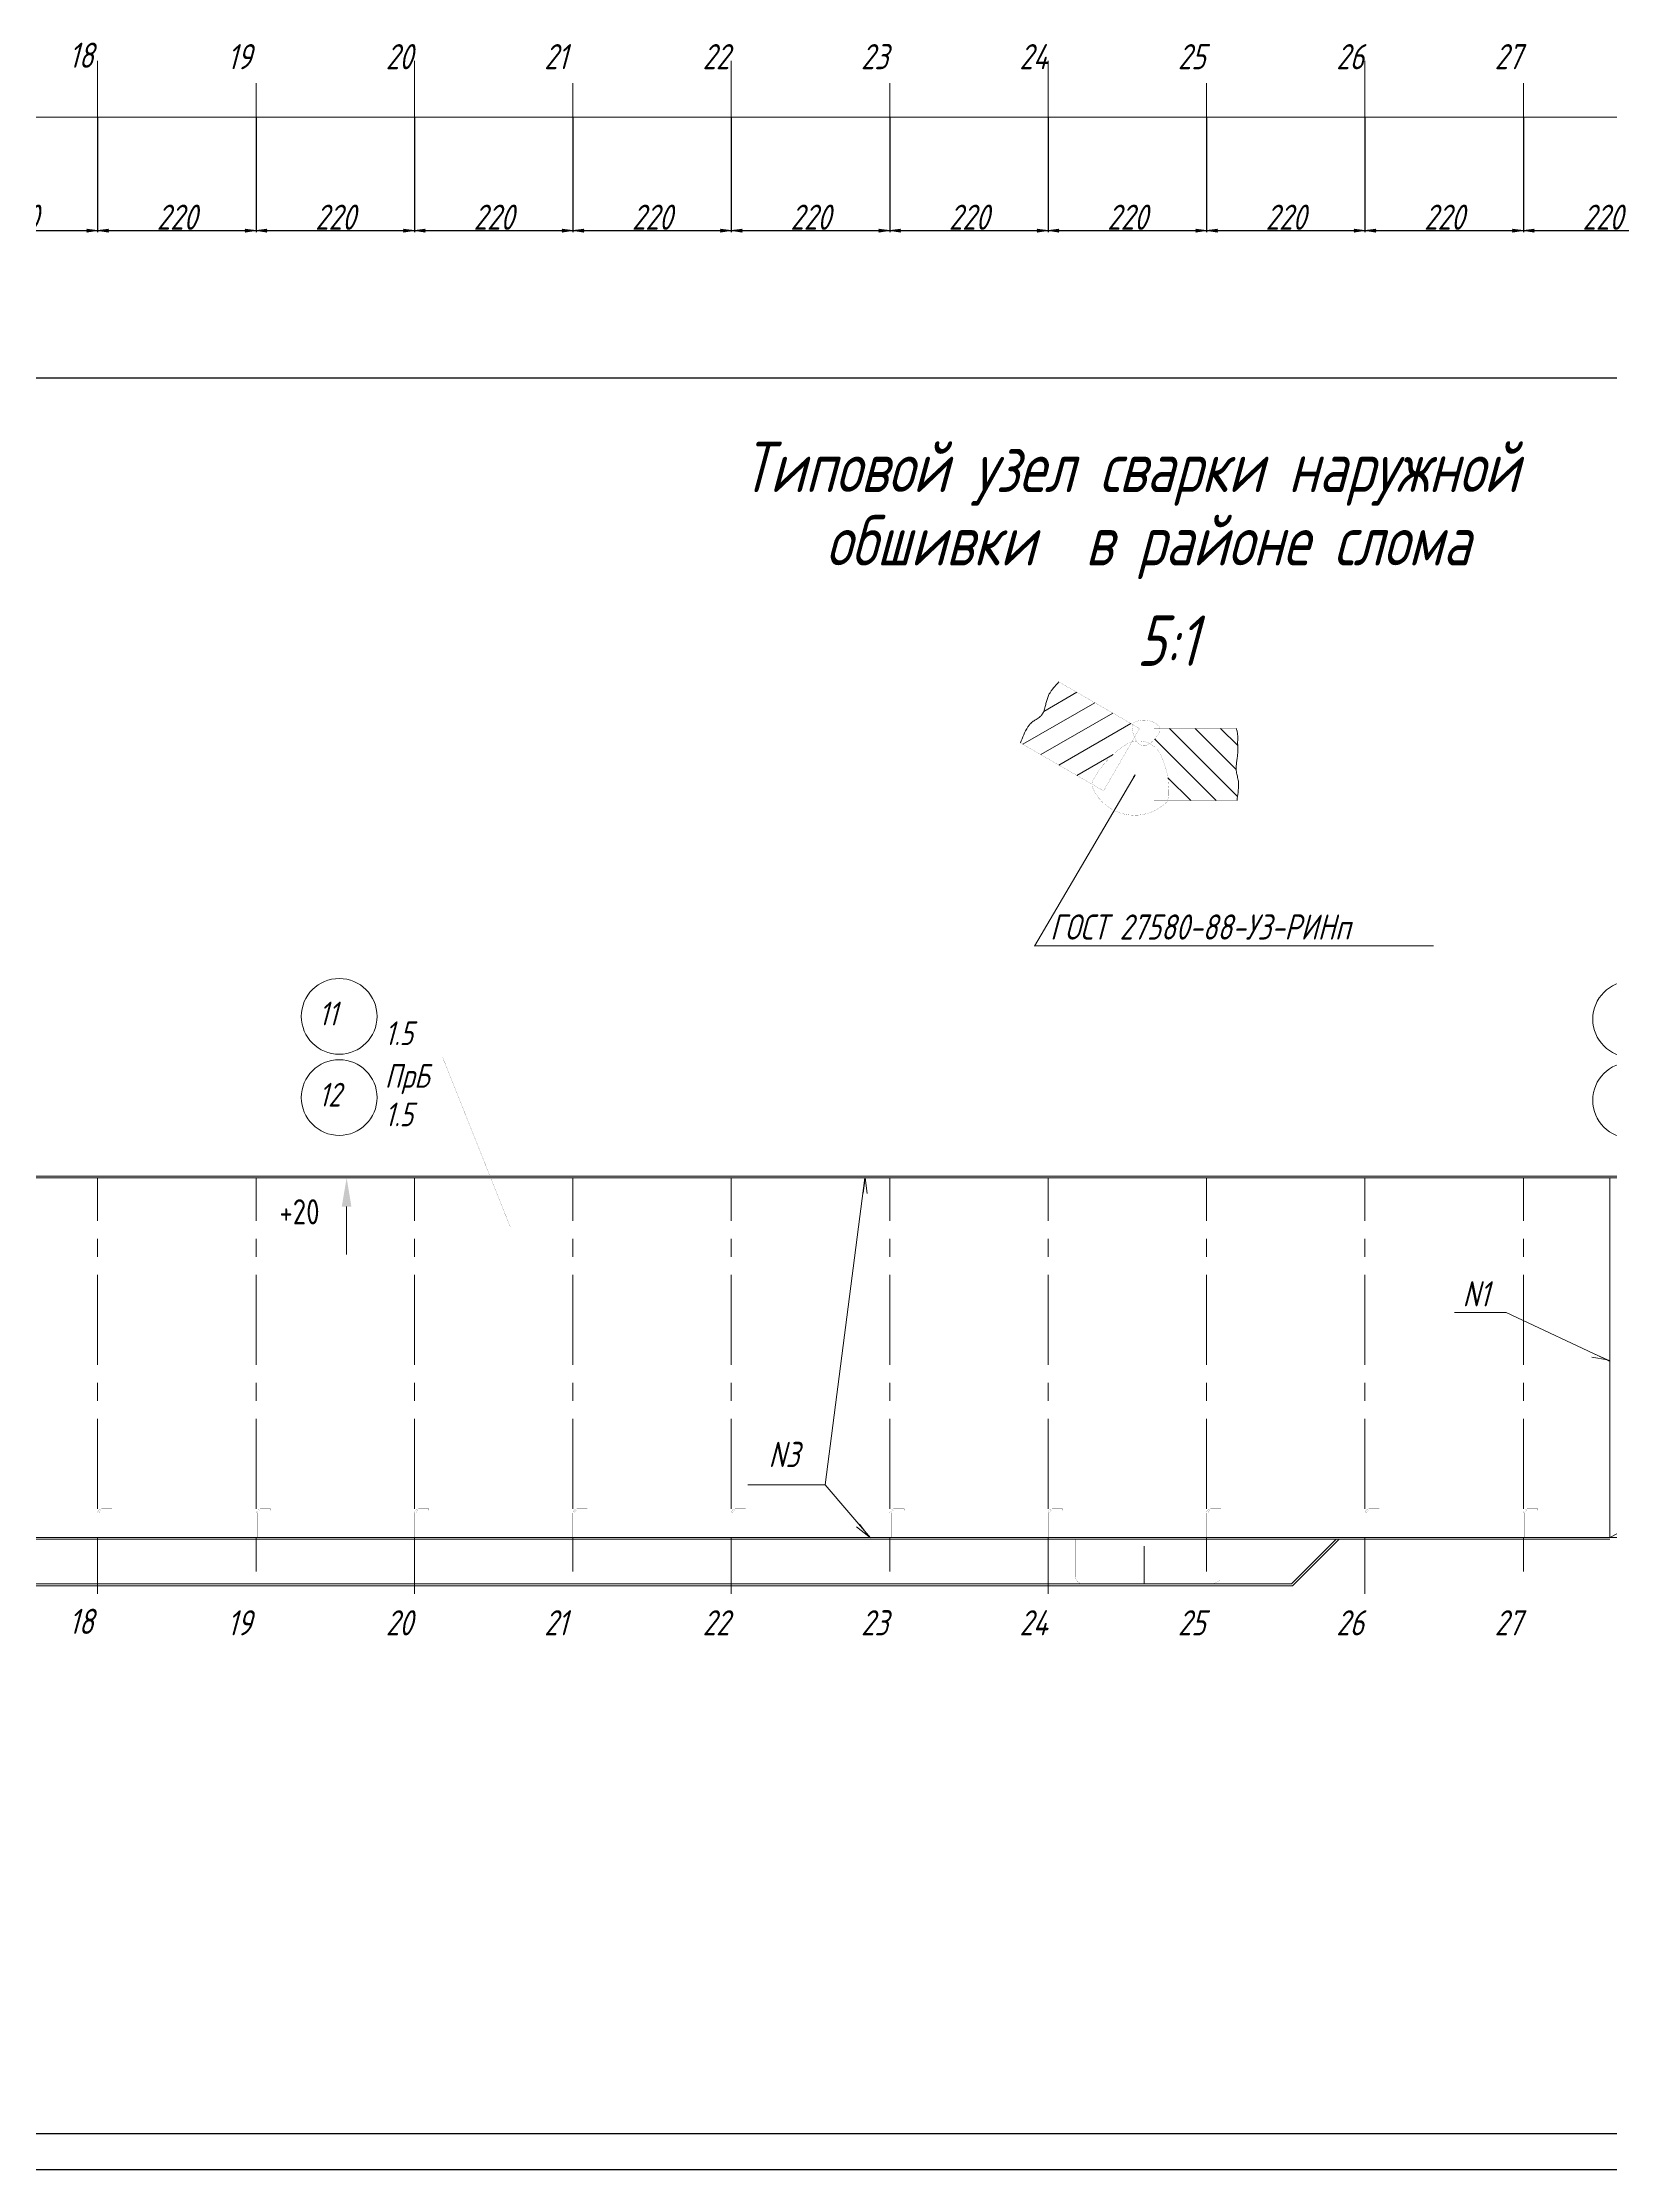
# Model space of a CAD drawing. Header units: millimetres. Extents: x 77380 to 135900, y -26587 to 17301.
# Drawn here: x 87328 to 89505, y -1866 to 1089 of the extents above; entities that cross this region are included whole.
import ezdxf

# ---------------------------------------------------------------- set-up
doc = ezdxf.new("R2010")
doc.units = ezdxf.units.MM
for name, pattern in [('K5LT32768', [0]), ('K5LT32772', [0]), ('K5LT32779', [0]), ('K5LT32780', [0]), ('K5LT32781', [0]), ('K5LT32785', [200, 125, -25, 25, -25]), ('K5LT32791', [0]), ('K5LT32799', [850.2, 600, -125, 0.2, -125]), ('K5LT32819', [125, 93.75, -31.25]), ('K5LT32829', [0]), ('K5LT32831', [0]), ('K5LT32835', [0]), ('K5LT_THIN', [0])]:
    doc.linetypes.add(name, pattern=pattern)
doc.layers.add('4001', color=7, linetype='Continuous')
doc.styles.add('KDIMTEXTSTYLE', font='GOST_AU.SHX', dxfattribs={"width": 0.96, "oblique": 15, "height": 5})
doc.styles.add('KTEXTSTYLE', font='GOST_AU.SHX', dxfattribs={"width": 0.96, "height": 5})
doc.dimstyles.new('KDIMSTYLE (1.00)', dxfattribs={"dimtxt": 5, "dimasz": 1, "dimexe": 2, "dimexo": 0, "dimgap": 1, "dimtad": 1, "dimtxsty": 'KDIMTEXTSTYLE', "dimsah": 1, "dimcen": 0, "dimdle": 1, "dimadec": 0, "dimazin": 0, "dimtfac": 0.667, "dimtmove": 0, "dimatfit": 3, "dimfxl": 1, "dimtvp": 1, "dimtolj": 1, "dimtzin": 0, "dimarcsym": 0})

# ---------------------------------------------------------------- blocks, each defined once
blk = doc.blocks.new('KDIMARROW_01')
blk.add_hatch(color=0).paths.add_polyline_path([(0, 0), (-15, 2), (-13.5, 0), (-15, -2)])
at = {"color": 0, "linetype": 'K5LT_THIN', "lineweight": 18}
for p, q in [((-13.5, 0), (-15, 2)), ((-15, 2), (0, 0)), ((0, 0), (-15, -2)), ((-15, -2), (-13.5, 0))]:
    blk.add_line(p, q, dxfattribs=at)
at = {"layer": '4001', "color": 0, "linetype": 'K5LT_THIN', "lineweight": 18}
blk.add_line((0, 0), (-1, 0), dxfattribs=at)
blk = doc.blocks.new('D106')
at = {"color": 0, "lineweight": -2}
for p, q in [((87184.2, 985.5), (87184.2, 825.7)), ((87404.2, 985.5), (87404.2, 825.7)), ((87185.2, 827.7), (87403.2, 827.7))]:
    blk.add_line(p, q, dxfattribs=at)
at = {"layer": 'Defpoints', "color": 0, "lineweight": 100}
for p in [(87184.2, 985.5), (87404.2, 985.5), (87404.2, 827.7)]:
    blk.add_point(p, dxfattribs=at)
at = {"color": 0, "lineweight": -2, "rotation": 180}
blk.add_blockref('KDIMARROW_01', (87184.2, 827.7), dxfattribs=at)
at = {"color": 0, "lineweight": -2}
blk.add_blockref('KDIMARROW_01', (87404.2, 827.7), dxfattribs=at)
at = {"color": 7, "insert": (87294.2, 846.3), "char_height": 5, "attachment_point": 5, "style": 'KDIMTEXTSTYLE'}
blk.add_mtext('\\A1;\\H35.0;\\W0.965;\\Q15;\\H35.0;\\W0.965;\\Q15;\\Q15;220', dxfattribs=at)
blk = doc.blocks.new('D107')
at = {"color": 0, "lineweight": -2}
for p, q in [((87404.2, 985.5), (87404.2, 825.7)), ((87624.2, 985.5), (87624.2, 825.7)), ((87405.2, 827.7), (87623.2, 827.7))]:
    blk.add_line(p, q, dxfattribs=at)
at = {"layer": 'Defpoints', "color": 0, "lineweight": 100}
for p in [(87404.2, 985.5), (87624.2, 985.5), (87624.2, 827.7)]:
    blk.add_point(p, dxfattribs=at)
at = {"color": 0, "lineweight": -2, "rotation": 180}
blk.add_blockref('KDIMARROW_01', (87404.2, 827.7), dxfattribs=at)
at = {"color": 0, "lineweight": -2}
blk.add_blockref('KDIMARROW_01', (87624.2, 827.7), dxfattribs=at)
at = {"color": 7, "insert": (87514.2, 846.3), "char_height": 5, "attachment_point": 5, "style": 'KDIMTEXTSTYLE'}
blk.add_mtext('\\A1;\\H35.0;\\W0.965;\\Q15;\\H35.0;\\W0.965;\\Q15;\\Q15;220', dxfattribs=at)
blk = doc.blocks.new('D108')
at = {"color": 0, "lineweight": -2}
for p, q in [((87624.2, 985.5), (87624.2, 825.7)), ((87844.2, 985.5), (87844.2, 825.7)), ((87625.2, 827.7), (87843.2, 827.7))]:
    blk.add_line(p, q, dxfattribs=at)
at = {"layer": 'Defpoints', "color": 0, "lineweight": 100}
for p in [(87624.2, 985.5), (87844.2, 985.5), (87844.2, 827.7)]:
    blk.add_point(p, dxfattribs=at)
at = {"color": 0, "lineweight": -2, "rotation": 180}
blk.add_blockref('KDIMARROW_01', (87624.2, 827.7), dxfattribs=at)
at = {"color": 0, "lineweight": -2}
blk.add_blockref('KDIMARROW_01', (87844.2, 827.7), dxfattribs=at)
at = {"color": 7, "insert": (87734.2, 846.3), "char_height": 5, "attachment_point": 5, "style": 'KDIMTEXTSTYLE'}
blk.add_mtext('\\A1;\\H35.0;\\W0.965;\\Q15;\\H35.0;\\W0.965;\\Q15;\\Q15;220', dxfattribs=at)
blk = doc.blocks.new('D109')
at = {"color": 0, "lineweight": -2}
for p, q in [((87844.2, 985.5), (87844.2, 825.7)), ((88064.2, 985.5), (88064.2, 825.7)), ((87845.2, 827.7), (88063.2, 827.7))]:
    blk.add_line(p, q, dxfattribs=at)
at = {"layer": 'Defpoints', "color": 0, "lineweight": 100}
for p in [(87844.2, 985.5), (88064.2, 985.5), (88064.2, 827.7)]:
    blk.add_point(p, dxfattribs=at)
at = {"color": 0, "lineweight": -2, "rotation": 180}
blk.add_blockref('KDIMARROW_01', (87844.2, 827.7), dxfattribs=at)
at = {"color": 0, "lineweight": -2}
blk.add_blockref('KDIMARROW_01', (88064.2, 827.7), dxfattribs=at)
at = {"color": 7, "insert": (87954.2, 846.3), "char_height": 5, "attachment_point": 5, "style": 'KDIMTEXTSTYLE'}
blk.add_mtext('\\A1;\\H35.0;\\W0.965;\\Q15;\\H35.0;\\W0.965;\\Q15;\\Q15;220', dxfattribs=at)
blk = doc.blocks.new('D110')
at = {"color": 0, "lineweight": -2}
for p, q in [((88064.2, 985.5), (88064.2, 825.7)), ((88284.2, 985.5), (88284.2, 825.7)), ((88065.2, 827.7), (88283.2, 827.7))]:
    blk.add_line(p, q, dxfattribs=at)
at = {"layer": 'Defpoints', "color": 0, "lineweight": 100}
for p in [(88064.2, 985.5), (88284.2, 985.5), (88284.2, 827.7)]:
    blk.add_point(p, dxfattribs=at)
at = {"color": 0, "lineweight": -2, "rotation": 180}
blk.add_blockref('KDIMARROW_01', (88064.2, 827.7), dxfattribs=at)
at = {"color": 0, "lineweight": -2}
blk.add_blockref('KDIMARROW_01', (88284.2, 827.7), dxfattribs=at)
at = {"color": 7, "insert": (88174.2, 846.3), "char_height": 5, "attachment_point": 5, "style": 'KDIMTEXTSTYLE'}
blk.add_mtext('\\A1;\\H35.0;\\W0.965;\\Q15;\\H35.0;\\W0.965;\\Q15;\\Q15;220', dxfattribs=at)
blk = doc.blocks.new('D111')
at = {"color": 0, "lineweight": -2}
for p, q in [((88284.2, 985.5), (88284.2, 825.7)), ((88504.2, 985.5), (88504.2, 825.7)), ((88285.2, 827.7), (88503.2, 827.7))]:
    blk.add_line(p, q, dxfattribs=at)
at = {"layer": 'Defpoints', "color": 0, "lineweight": 100}
for p in [(88284.2, 985.5), (88504.2, 985.5), (88504.2, 827.7)]:
    blk.add_point(p, dxfattribs=at)
at = {"color": 0, "lineweight": -2, "rotation": 180}
blk.add_blockref('KDIMARROW_01', (88284.2, 827.7), dxfattribs=at)
at = {"color": 0, "lineweight": -2}
blk.add_blockref('KDIMARROW_01', (88504.2, 827.7), dxfattribs=at)
at = {"color": 7, "insert": (88394.2, 846.3), "char_height": 5, "attachment_point": 5, "style": 'KDIMTEXTSTYLE'}
blk.add_mtext('\\A1;\\H35.0;\\W0.965;\\Q15;\\H35.0;\\W0.965;\\Q15;\\Q15;220', dxfattribs=at)
blk = doc.blocks.new('D112')
at = {"color": 0, "lineweight": -2}
for p, q in [((88504.2, 985.5), (88504.2, 825.7)), ((88724.2, 985.5), (88724.2, 825.7)), ((88505.2, 827.7), (88723.2, 827.7))]:
    blk.add_line(p, q, dxfattribs=at)
at = {"layer": 'Defpoints', "color": 0, "lineweight": 100}
for p in [(88504.2, 985.5), (88724.2, 985.5), (88724.2, 827.7)]:
    blk.add_point(p, dxfattribs=at)
at = {"color": 0, "lineweight": -2, "rotation": 180}
blk.add_blockref('KDIMARROW_01', (88504.2, 827.7), dxfattribs=at)
at = {"color": 0, "lineweight": -2}
blk.add_blockref('KDIMARROW_01', (88724.2, 827.7), dxfattribs=at)
at = {"color": 7, "insert": (88614.2, 846.3), "char_height": 5, "attachment_point": 5, "style": 'KDIMTEXTSTYLE'}
blk.add_mtext('\\A1;\\H35.0;\\W0.965;\\Q15;\\H35.0;\\W0.965;\\Q15;\\Q15;220', dxfattribs=at)
blk = doc.blocks.new('D113')
at = {"color": 0, "lineweight": -2}
for p, q in [((88724.2, 985.5), (88724.2, 825.7)), ((88944.2, 985.5), (88944.2, 825.7)), ((88725.2, 827.7), (88943.2, 827.7))]:
    blk.add_line(p, q, dxfattribs=at)
at = {"layer": 'Defpoints', "color": 0, "lineweight": 100}
for p in [(88724.2, 985.5), (88944.2, 985.5), (88944.2, 827.7)]:
    blk.add_point(p, dxfattribs=at)
at = {"color": 0, "lineweight": -2, "rotation": 180}
blk.add_blockref('KDIMARROW_01', (88724.2, 827.7), dxfattribs=at)
at = {"color": 0, "lineweight": -2}
blk.add_blockref('KDIMARROW_01', (88944.2, 827.7), dxfattribs=at)
at = {"color": 7, "insert": (88834.2, 846.3), "char_height": 5, "attachment_point": 5, "style": 'KDIMTEXTSTYLE'}
blk.add_mtext('\\A1;\\H35.0;\\W0.965;\\Q15;\\H35.0;\\W0.965;\\Q15;\\Q15;220', dxfattribs=at)
blk = doc.blocks.new('D114')
at = {"color": 0, "lineweight": -2}
for p, q in [((88944.2, 985.5), (88944.2, 825.7)), ((89164.2, 985.5), (89164.2, 825.7)), ((88945.2, 827.7), (89163.2, 827.7))]:
    blk.add_line(p, q, dxfattribs=at)
at = {"layer": 'Defpoints', "color": 0, "lineweight": 100}
for p in [(88944.2, 985.5), (89164.2, 985.5), (89164.2, 827.7)]:
    blk.add_point(p, dxfattribs=at)
at = {"color": 0, "lineweight": -2, "rotation": 180}
blk.add_blockref('KDIMARROW_01', (88944.2, 827.7), dxfattribs=at)
at = {"color": 0, "lineweight": -2}
blk.add_blockref('KDIMARROW_01', (89164.2, 827.7), dxfattribs=at)
at = {"color": 7, "insert": (89054.2, 846.3), "char_height": 5, "attachment_point": 5, "style": 'KDIMTEXTSTYLE'}
blk.add_mtext('\\A1;\\H35.0;\\W0.965;\\Q15;\\H35.0;\\W0.965;\\Q15;\\Q15;220', dxfattribs=at)
blk = doc.blocks.new('D115')
at = {"color": 0, "lineweight": -2}
for p, q in [((89164.2, 985.5), (89164.2, 825.7)), ((89384.2, 985.5), (89384.2, 825.7)), ((89165.2, 827.7), (89383.2, 827.7))]:
    blk.add_line(p, q, dxfattribs=at)
at = {"layer": 'Defpoints', "color": 0, "lineweight": 100}
for p in [(89164.2, 985.5), (89384.2, 985.5), (89384.2, 827.7)]:
    blk.add_point(p, dxfattribs=at)
at = {"color": 0, "lineweight": -2, "rotation": 180}
blk.add_blockref('KDIMARROW_01', (89164.2, 827.7), dxfattribs=at)
at = {"color": 0, "lineweight": -2}
blk.add_blockref('KDIMARROW_01', (89384.2, 827.7), dxfattribs=at)
at = {"color": 7, "insert": (89274.2, 846.3), "char_height": 5, "attachment_point": 5, "style": 'KDIMTEXTSTYLE'}
blk.add_mtext('\\A1;\\H35.0;\\W0.965;\\Q15;\\H35.0;\\W0.965;\\Q15;\\Q15;220', dxfattribs=at)
blk = doc.blocks.new('D116')
at = {"color": 0, "lineweight": -2}
for p, q in [((89384.2, 985.5), (89384.2, 825.7)), ((89604.2, 985.5), (89604.2, 825.7)), ((89385.2, 827.7), (89603.2, 827.7))]:
    blk.add_line(p, q, dxfattribs=at)
at = {"layer": 'Defpoints', "color": 0, "lineweight": 100}
for p in [(89384.2, 985.5), (89604.2, 985.5), (89604.2, 827.7)]:
    blk.add_point(p, dxfattribs=at)
at = {"color": 0, "lineweight": -2, "rotation": 180}
blk.add_blockref('KDIMARROW_01', (89384.2, 827.7), dxfattribs=at)
at = {"color": 0, "lineweight": -2}
blk.add_blockref('KDIMARROW_01', (89604.2, 827.7), dxfattribs=at)
at = {"color": 7, "insert": (89494.2, 846.3), "char_height": 5, "attachment_point": 5, "style": 'KDIMTEXTSTYLE'}
blk.add_mtext('\\A1;\\H35.0;\\W0.965;\\Q15;\\H35.0;\\W0.965;\\Q15;\\Q15;220', dxfattribs=at)
blk = doc.blocks.new('D126')
at = {"color": 0, "lineweight": -2}
for p, q in [((82854.2, 985.5), (82854.2, 621)), ((90354.2, 985.5), (90354.2, 621)), ((82855.2, 623), (90353.2, 623))]:
    blk.add_line(p, q, dxfattribs=at)
at = {"layer": 'Defpoints', "color": 0, "lineweight": 100}
for p in [(82854.2, 985.5), (90354.2, 985.5), (90354.2, 623)]:
    blk.add_point(p, dxfattribs=at)
at = {"color": 0, "lineweight": -2, "rotation": 180}
blk.add_blockref('KDIMARROW_01', (82854.2, 623), dxfattribs=at)
at = {"color": 0, "lineweight": -2}
blk.add_blockref('KDIMARROW_01', (90354.2, 623), dxfattribs=at)
at = {"color": 7, "insert": (86604.2, 641.5), "char_height": 5, "attachment_point": 5, "style": 'KDIMTEXTSTYLE'}
blk.add_mtext('\\A1;\\H35.0;\\W0.965;\\Q15;\\H35.0;\\W0.965;\\Q15;\\Q15;7500', dxfattribs=at)
blk = doc.blocks.new('U338')
blk.add_hatch(color=7).paths.add_polyline_path([(90315.2, 14102), (90328.5, 14102), (90321.9, 14142)])
at = {"color": 7, "linetype": 'K5LT32831', "lineweight": 9}
blk.add_line((90321.9, 14102), (90321.9, 14035.5), dxfattribs=at)
blk = doc.blocks.new('U390')
at = {"color": 7, "linetype": 'K5LT_THIN', "lineweight": 18}
for p, q in [((91277.1, 14463.9), (91416.8, 14701.8)), ((91416.8, 14701.8), (91414.7, 14698.3))]:
    blk.add_line(p, q, dxfattribs=at)
at = {"color": 7, "linetype": 'K5LT32835', "lineweight": 18}
for p, q in [((91415.2, 14699.2), (91415.2, 14699.2)), ((91416, 14699.5), (91415.3, 14699.3)), ((91415.4, 14699.1), (91415.3, 14699.4)), ((91415.9, 14699.4), (91415.3, 14699.2)), ((91415.9, 14699.4), (91415.3, 14699.2)), ((91415.3, 14699.2), (91415.3, 14699.3)), ((91416, 14699.7), (91415.4, 14699.6)), ((91416, 14699.6), (91415.4, 14699.4)), ((91416, 14699.6), (91415.4, 14699.5)), ((91415.6, 14699), (91415.4, 14699.5)), ((91415.5, 14699.1), (91415.4, 14699.4)), ((91415.9, 14699.3), (91415.4, 14699.1)), ((91415.9, 14699.2), (91415.4, 14699.1)), ((91416.1, 14699.9), (91415.5, 14699.7)), ((91416.1, 14699.8), (91415.5, 14699.6)), ((91415.7, 14698.9), (91415.5, 14699.7)), ((91415.6, 14699), (91415.5, 14699.6)), ((91415.8, 14699.1), (91415.5, 14699.1)), ((91416.1, 14700), (91415.6, 14699.9)), ((91416.1, 14699.9), (91415.6, 14699.8)), ((91415.8, 14698.9), (91415.6, 14699.8)), ((91415.8, 14699.1), (91415.6, 14699.8)), ((91415.8, 14699.1), (91415.6, 14699)), ((91415.9, 14699.4), (91415.7, 14700.1)), ((91416.2, 14700.1), (91415.7, 14699.9)), ((91416.2, 14700.1), (91415.7, 14700)), ((91415.9, 14699.3), (91415.7, 14700)), ((91415.8, 14699.2), (91415.7, 14699.9)), ((91415.8, 14699), (91415.7, 14699)), ((91415.8, 14698.9), (91415.7, 14698.9)), ((91416.2, 14700.3), (91415.8, 14700.2)), ((91416, 14699.6), (91415.8, 14700.2)), ((91416.2, 14700.2), (91415.8, 14700.1)), ((91416, 14699.5), (91415.8, 14700.1)), ((91416.3, 14700.5), (91415.9, 14700.4)), ((91416.1, 14699.8), (91415.9, 14700.4)), ((91416.3, 14700.4), (91415.9, 14700.3)), ((91416.3, 14700.4), (91415.9, 14700.3)), ((91416, 14699.7), (91415.9, 14700.3)), ((91416.3, 14700.6), (91416, 14700.5)), ((91416.4, 14700.6), (91416, 14700.6)), ((91416.1, 14699.9), (91416, 14700.5)), ((91416.1, 14700), (91416, 14700.5)), ((91416.4, 14700.8), (91416.1, 14700.7)), ((91416.2, 14700.2), (91416.1, 14700.7)), ((91416.4, 14700.7), (91416.1, 14700.6)), ((91416.2, 14700.1), (91416.1, 14700.6)), ((91416.3, 14700.6), (91416.2, 14700.9)), ((91416.4, 14700.9), (91416.2, 14700.8)), ((91416.5, 14700.9), (91416.2, 14700.9)), ((91416.3, 14700.3), (91416.2, 14700.8)), ((91416.3, 14700.5), (91416.2, 14700.8)), ((91416.4, 14700.8), (91416.3, 14701.1)), ((91416.5, 14701.1), (91416.3, 14701)), ((91416.4, 14700.7), (91416.3, 14701)), ((91416.5, 14701), (91416.3, 14701)), ((91416.6, 14701.3), (91416.4, 14701.3)), ((91416.5, 14701), (91416.4, 14701.2)), ((91416.5, 14701.2), (91416.4, 14701.1)), ((91416.6, 14701.2), (91416.4, 14701.2)), ((91416.4, 14700.9), (91416.4, 14701.1)), ((91416.6, 14701.2), (91416.5, 14701.4)), ((91416.6, 14701.4), (91416.5, 14701.3)), ((91416.6, 14701.4), (91416.5, 14701.4)), ((91416.5, 14701.1), (91416.5, 14701.3)), ((91416.7, 14701.6), (91416.6, 14701.6)), ((91416.6, 14701.3), (91416.6, 14701.5)), ((91416.6, 14701.4), (91416.6, 14701.5)), ((91416.7, 14701.5), (91416.6, 14701.5)), ((91416.7, 14701.8), (91416.7, 14701.8)), ((91416.7, 14701.6), (91416.7, 14701.7)), ((91416.7, 14701.7), (91416.7, 14701.6)), ((91416.7, 14701.7), (91416.7, 14701.7)), ((91416.7, 14701.5), (91416.7, 14701.6))]:
    blk.add_line(p, q, dxfattribs=at)
at = {"color": 7, "linetype": 'K5LT32835', "const_width": 0.18}
blk.add_lwpolyline([(91415.2, 14699.2), (91416.8, 14701.8), (91415.8, 14698.9)], close=True, dxfattribs=at)
blk = doc.blocks.new('U394')
at = {"color": 7, "linetype": 'K5LT_THIN', "lineweight": 18}
for p, q in [((91932.1, 13954.6), (92076.1, 13887.4)), ((92076.1, 13887.4), (92072.5, 13889.1))]:
    blk.add_line(p, q, dxfattribs=at)
at = {"color": 7, "linetype": 'K5LT32835', "lineweight": 18}
for p, q in [((92073.1, 13888.1), (92073.1, 13888.1)), ((92073.2, 13888.3), (92073.7, 13888.5)), ((92073.2, 13888.2), (92073.8, 13888.5)), ((92073.2, 13888.2), (92073.9, 13888.4)), ((92073.2, 13888.1), (92074, 13888.4)), ((92073.3, 13888.1), (92073.2, 13888.3)), ((92073.2, 13888.1), (92073.2, 13888.2)), ((92073.3, 13888.5), (92073.6, 13888.6)), ((92073.3, 13888.4), (92073.6, 13888.5)), ((92073.5, 13888), (92073.3, 13888.5)), ((92073.4, 13888), (92073.3, 13888.4)), ((92073.4, 13888), (92073.3, 13888.4)), ((92073.3, 13888.1), (92074, 13888.3)), ((92073.4, 13888.6), (92073.4, 13888.6)), ((92073.4, 13888.6), (92073.5, 13888.6)), ((92073.6, 13888), (92073.4, 13888.6)), ((92073.7, 13888), (92073.4, 13888.6)), ((92073.4, 13888), (92074.1, 13888.3)), ((92073.7, 13888), (92073.5, 13888.6)), ((92073.5, 13888), (92074.2, 13888.3)), ((92073.8, 13887.9), (92073.6, 13888.5)), ((92073.6, 13888), (92074.3, 13888.2)), ((92073.9, 13887.9), (92073.7, 13888.5)), ((92073.7, 13888), (92074.4, 13888.2)), ((92074, 13887.9), (92073.8, 13888.5)), ((92074, 13887.9), (92073.8, 13888.4)), ((92073.8, 13887.9), (92074.5, 13888.1)), ((92074.1, 13887.9), (92073.9, 13888.4)), ((92074.2, 13887.8), (92074, 13888.4)), ((92074, 13887.9), (92074.5, 13888.1)), ((92074.3, 13887.8), (92074.1, 13888.3)), ((92074.1, 13887.9), (92074.6, 13888.1)), ((92074.3, 13887.8), (92074.2, 13888.3)), ((92074.4, 13887.8), (92074.2, 13888.2)), ((92074.2, 13887.8), (92074.7, 13888)), ((92074.5, 13887.8), (92074.3, 13888.2)), ((92074.3, 13887.8), (92074.8, 13888)), ((92074.6, 13887.8), (92074.4, 13888.2)), ((92074.4, 13887.8), (92074.9, 13888)), ((92074.6, 13887.7), (92074.5, 13888.1)), ((92074.5, 13887.8), (92074.9, 13887.9)), ((92074.7, 13887.7), (92074.6, 13888.1)), ((92074.6, 13887.7), (92075, 13887.9)), ((92074.8, 13887.7), (92074.7, 13888.1)), ((92074.9, 13887.7), (92074.7, 13888)), ((92074.7, 13887.7), (92075.1, 13887.8)), ((92074.9, 13887.7), (92074.8, 13888)), ((92074.8, 13887.7), (92075.2, 13887.8)), ((92075, 13887.6), (92074.9, 13887.9)), ((92075.1, 13887.6), (92075, 13887.9)), ((92075, 13887.7), (92075.3, 13887.8)), ((92075.2, 13887.6), (92075.1, 13887.9)), ((92075.2, 13887.6), (92075.1, 13887.8)), ((92075.1, 13887.6), (92075.3, 13887.7)), ((92075.3, 13887.6), (92075.2, 13887.8)), ((92075.2, 13887.6), (92075.4, 13887.7)), ((92075.4, 13887.6), (92075.3, 13887.8)), ((92075.3, 13887.6), (92075.5, 13887.7)), ((92075.4, 13887.5), (92075.4, 13887.7)), ((92075.4, 13887.5), (92075.6, 13887.6)), ((92075.5, 13887.5), (92075.5, 13887.7)), ((92075.5, 13887.5), (92075.7, 13887.6)), ((92075.6, 13887.5), (92075.5, 13887.6)), ((92075.7, 13887.5), (92075.6, 13887.6)), ((92075.6, 13887.5), (92075.8, 13887.5)), ((92075.7, 13887.5), (92075.7, 13887.6)), ((92075.7, 13887.5), (92075.8, 13887.5)), ((92075.8, 13887.4), (92075.9, 13887.5)), ((92075.8, 13887.4), (92075.8, 13887.5)), ((92075.9, 13887.4), (92075.9, 13887.5)), ((92076, 13887.4), (92076, 13887.4)), ((92076, 13887.4), (92076, 13887.4)), ((92076, 13887.4), (92076, 13887.4)), ((92076.1, 13887.4), (92076.1, 13887.4))]:
    blk.add_line(p, q, dxfattribs=at)
at = {"color": 7, "linetype": 'K5LT32835', "const_width": 0.18}
blk.add_lwpolyline([(92073.4, 13888.6), (92076.1, 13887.4), (92073.1, 13888.1)], close=True, dxfattribs=at)
blk = doc.blocks.new('U396')
at = {"color": 7, "linetype": 'K5LT_THIN', "lineweight": 18}
for p, q in [((90986.3, 13715.5), (91049.4, 13642)), ((91049.4, 13642), (91046.8, 13645.1))]:
    blk.add_line(p, q, dxfattribs=at)
at = {"color": 7, "linetype": 'K5LT32835', "lineweight": 18}
for p, q in [((91047, 13644), (91047.8, 13643.9)), ((91047, 13643.9), (91047, 13644)), ((91047, 13643.9), (91047.8, 13643.8)), ((91047, 13643.9), (91047, 13643.9)), ((91047.1, 13644.1), (91047.7, 13644)), ((91047.1, 13644), (91047.7, 13644)), ((91047.1, 13643.8), (91047.1, 13644)), ((91047.1, 13643.8), (91047.9, 13643.8)), ((91047.2, 13643.7), (91047.2, 13644.2)), ((91047.2, 13644.1), (91047.6, 13644.1)), ((91047.2, 13643.8), (91047.2, 13644.1)), ((91047.2, 13643.7), (91047.9, 13643.7)), ((91047.3, 13643.6), (91047.4, 13644.3)), ((91047.3, 13644.2), (91047.5, 13644.2)), ((91047.3, 13643.7), (91047.3, 13644.2)), ((91047.3, 13643.7), (91048, 13643.6)), ((91047.4, 13644.3), (91047.4, 13644.3)), ((91047.4, 13643.6), (91047.4, 13644.3)), ((91047.4, 13644.2), (91047.5, 13644.2)), ((91047.4, 13643.6), (91048.1, 13643.6)), ((91047.4, 13643.5), (91048.1, 13643.5)), ((91047.5, 13643.5), (91047.5, 13644.2)), ((91047.5, 13643.5), (91047.6, 13644.1)), ((91047.5, 13643.5), (91048.2, 13643.4)), ((91047.6, 13643.4), (91047.6, 13644.1)), ((91047.6, 13643.4), (91047.7, 13644)), ((91047.6, 13643.4), (91048.2, 13643.4)), ((91047.7, 13643.3), (91047.7, 13643.9)), ((91047.7, 13643.3), (91048.3, 13643.3)), ((91047.8, 13643.3), (91047.8, 13643.9)), ((91047.8, 13643.2), (91047.9, 13643.8)), ((91047.8, 13643.3), (91048.4, 13643.2)), ((91047.9, 13643.2), (91047.9, 13643.7)), ((91047.9, 13643.2), (91048, 13643.7)), ((91047.9, 13643.2), (91048.4, 13643.1)), ((91048, 13643.1), (91048, 13643.6)), ((91048, 13643.1), (91048.5, 13643.1)), ((91048.1, 13643.1), (91048.1, 13643.5)), ((91048.1, 13643), (91048.2, 13643.5)), ((91048.1, 13643), (91048.5, 13643)), ((91048.2, 13643), (91048.2, 13643.4)), ((91048.2, 13642.9), (91048.3, 13643.3)), ((91048.2, 13643), (91048.6, 13642.9)), ((91048.3, 13642.9), (91048.3, 13643.3)), ((91048.3, 13642.9), (91048.6, 13642.9)), ((91048.3, 13642.8), (91048.7, 13642.8)), ((91048.4, 13642.8), (91048.4, 13643.2)), ((91048.4, 13642.8), (91048.4, 13643.1)), ((91048.4, 13642.8), (91048.8, 13642.7)), ((91048.5, 13642.7), (91048.5, 13643)), ((91048.5, 13642.7), (91048.6, 13643)), ((91048.5, 13642.7), (91048.8, 13642.7)), ((91048.6, 13642.6), (91048.6, 13642.9)), ((91048.6, 13642.6), (91048.9, 13642.6)), ((91048.7, 13642.6), (91048.7, 13642.8)), ((91048.7, 13642.5), (91048.7, 13642.8)), ((91048.7, 13642.6), (91048.9, 13642.5)), ((91048.8, 13642.5), (91048.8, 13642.7)), ((91048.8, 13642.4), (91048.9, 13642.6)), ((91048.8, 13642.5), (91049, 13642.5)), ((91048.9, 13642.4), (91048.9, 13642.6)), ((91048.9, 13642.4), (91049.1, 13642.4)), ((91049, 13642.4), (91049, 13642.5)), ((91049, 13642.3), (91049, 13642.4)), ((91049, 13642.3), (91049.1, 13642.3)), ((91049.1, 13642.3), (91049.1, 13642.4)), ((91049.1, 13642.3), (91049.2, 13642.3)), ((91049.1, 13642.2), (91049.1, 13642.3)), ((91049.2, 13642.2), (91049.2, 13642.2)), ((91049.2, 13642.2), (91049.2, 13642.2)), ((91049.2, 13642.1), (91049.3, 13642.1)), ((91049.3, 13642.1), (91049.3, 13642.2)), ((91049.3, 13642.1), (91049.4, 13642.1)), ((91049.3, 13642.1), (91049.3, 13642.1))]:
    blk.add_line(p, q, dxfattribs=at)
at = {"color": 7, "linetype": 'K5LT32835', "const_width": 0.18}
blk.add_lwpolyline([(91047.4, 13644.3), (91049.4, 13642), (91047, 13643.9)], close=True, dxfattribs=at)
blk = doc.blocks.new('U428')
at = {"layer": '4001', "color": 7, "linetype": 'K5LT_THIN', "lineweight": 18}
for q in [(92051.1, 13892.7), (92053.4, 13898)]:
    blk.add_line((92072.8, 13888.9), q, dxfattribs=at)
blk = doc.blocks.new('U431')
at = {"layer": '4001', "color": 7, "linetype": 'K5LT_THIN', "lineweight": 18}
for q in [(91029.8, 13657), (91034.3, 13660.6)]:
    blk.add_line((91047.3, 13643.7), q, dxfattribs=at)
blk = doc.blocks.new('U432')
at = {"layer": '4001', "color": 7, "linetype": 'K5LT_THIN', "lineweight": 18}
for q in [(91039, 14120.8), (91044.8, 14120.2)]:
    blk.add_line((91041.8, 14142), q, dxfattribs=at)

msp = doc.modelspace()

# ---------------------------------------------------------------- linework, layer by layer
at = {"color": 1, "linetype": 'K5LT32781', "lineweight": 0, "true_color": 0xff0000}
for p, q in [((87404.231, 985.494), (87404.231, 1063.619)), ((87844.231, 985.494), (87844.231, 1063.619)), ((88284.231, 985.494), (88284.231, 1063.619)), ((88724.231, 985.494), (88724.231, 1063.619)), ((89164.231, 985.494), (89164.231, 1063.619)), ((87624.231, 985.494), (87624.231, 1032.369)), ((88064.231, 985.494), (88064.231, 1032.369)), ((88504.231, 985.494), (88504.231, 1032.369)), ((88944.231, 985.494), (88944.231, 1032.369)), ((89384.231, 985.494), (89384.231, 1032.369)), ((82854.231, 985.493), (90354.231, 985.493)), ((82854.231, -987.983), (90354.231, -987.983)), ((87404.231, -987.983), (87404.231, -1066.108)), ((87624.231, -987.983), (87624.231, -1034.858)), ((87844.231, -987.983), (87844.231, -1066.108)), ((88064.231, -987.983), (88064.231, -1034.858)), ((88284.231, -987.983), (88284.231, -1066.108)), ((88504.231, -987.983), (88504.231, -1034.858)), ((88724.231, -987.983), (88724.231, -1066.108)), ((88724.231, -987.983), (88724.231, -1066.108)), ((88944.231, -987.983), (88944.231, -1034.858)), ((88944.231, -987.983), (88944.231, -1034.858)), ((89164.231, -987.983), (89164.231, -1066.108)), ((89384.231, -987.983), (89384.231, -1034.858))]:
    msp.add_line(p, q, dxfattribs=at)
at = {"color": 7, "linetype": 'K5LT32780', "lineweight": 18}
for p, q in [((88764.023, 186.352), (88718.04, 159.804)), ((88789.023, 171.919), (88689.023, 114.183)), ((88814.023, 157.485), (88714.023, 99.75)), ((88839.023, 143.051), (88739.023, 85.316)), ((88957.586, 36.036), (88872.223, 121.399)), ((88987.293, 41.685), (88892.941, 136.036)), ((88985.435, 78.898), (88928.296, 136.036)), ((88987.472, 112.216), (88963.652, 136.036)), ((88814.549, 100.054), (88764.023, 70.882)), ((88922.23, 36.036), (88890.601, 67.666)), ((88705.223, -166.066), (89259.484, -166.066)), ((89360.234, -675.4), (89288.552, -675.4)), ((88414.467, -914.519), (88307.123, -914.519))]:
    msp.add_line(p, q, dxfattribs=at)
at = {"color": 3, "linetype": 'K5LT32768', "lineweight": 18, "true_color": 0x00ff00}
for p, q in [((90354.231, -487.983), (86339.232, -487.983)), ((89599.233, -485.984), (86774.233, -485.984)), ((89599.233, -487.983), (86774.233, -487.983)), ((89504.231, -987.983), (89504.231, -487.983)), ((90354.231, -537.983), (89504.231, -987.983)), ((89504.231, -987.983), (90354.231, -537.983)), ((89504.231, -987.983), (83579.231, -987.983)), ((89504.231, -989.984), (83579.231, -989.984)), ((86339.232, -987.983), (89504.231, -987.983))]:
    msp.add_line(p, q, dxfattribs=at)
at = {"color": 1, "linetype": 'K5LT32785', "lineweight": 18, "true_color": 0xff0000}
for p, q in [((87404.231, -947.984), (87404.231, -487.983)), ((87624.233, -947.984), (87624.233, -487.983)), ((87844.231, -947.984), (87844.231, -487.983)), ((88064.232, -947.984), (88064.232, -487.983)), ((88284.23, -947.984), (88284.23, -487.983)), ((88504.231, -947.984), (88504.231, -487.983)), ((88724.233, -947.984), (88724.233, -487.983)), ((88944.231, -947.984), (88944.231, -487.983)), ((89164.232, -947.984), (89164.232, -487.983)), ((89384.23, -947.984), (89384.23, -487.983))]:
    msp.add_line(p, q, dxfattribs=at)
at = {"color": 7, "linetype": 'K5LT_THIN', "lineweight": 18}
msp.add_line((88469.876, -487.983), (88414.467, -914.519), dxfattribs=at)
at = {"color": 8, "linetype": 'K5LT32779', "lineweight": 18, "true_color": 0x808080}
for p, q in [((88857.732, -999.983), (88857.732, -1051.983)), ((89124.23, -989.984), (89062.227, -1051.983)), ((89062.23, -1051.983), (89124.23, -989.984)), ((89062.23, -1051.983), (89124.233, -989.984)), ((89128.472, -989.984), (89063.47, -1054.983)), ((89124.23, -989.984), (89070.421, -1043.791)), ((83651.227, -1051.983), (89062.23, -1051.983)), ((83655.474, -1051.983), (88949.697, -1051.983)), ((83655.474, -1054.983), (89063.47, -1054.983)), ((89062.227, -1051.983), (89062.23, -1051.983))]:
    msp.add_line(p, q, dxfattribs=at)
at = {"color": 8, "linetype": 'K5LT32799', "lineweight": 18, "true_color": 0x808080}
msp.add_line((83655.474, -1051.983), (89062.23, -1051.983), dxfattribs=at)
at = {"color": 7, "linetype": 'K5LT32780'}
for p, q in [((81320.299, -1815.652), (93800.299, -1815.652)), ((81240.299, -1865.652), (93850.299, -1865.652))]:
    msp.add_line(p, q, dxfattribs=at)
at = {"color": 3, "linetype": 'K5LT32768', "true_color": 0x00ff00, "const_width": 0.18}
for points in [[(88685.644, 116.134), (88801.172, 49.434), (88851.172, 136.036), (88739.023, 200.786)], [(88985.676, 136.036), (88871.172, 136.036), (88871.172, 36.036), (88986.558, 36.036)]]:
    msp.add_lwpolyline(points, dxfattribs=at)
at = {"color": 4, "linetype": 'K5LT32829', "true_color": 0x00ffff, "const_width": 0.18}
for points in [[(88786.396, 64.33, 0.15549519), (88785.465, 55.029, 0.52928577), (88888.093, 33.099, 0.1498078), (88891.775, 42.403, 0.12288543), (88882.082, 96.113, 0.51167982), (88829.078, 111.503, 0.11852636)], [(88879.234, 131.428, 0.16958648), (88878.582, 138.928, 0.31712987), (88844.084, 144.568, 0.25345659), (88840.695, 136.809, 0.08969249), (88846.437, 119.044, 0.50565549), (88866.799, 116.267, 0.10180536)]]:
    msp.add_lwpolyline(points, format="xyb", close=True, dxfattribs=at)
at = {"color": 1, "linetype": 'K5LT32772', "true_color": 0xff0000, "const_width": 0.18}
for points in [[(87683.347, -320.247), (87883.144, -320.247), (87977.247, -556.35)], [(89476.736, -324.043), (89676.534, -324.043), (89743.974, -567.651)]]:
    msp.add_lwpolyline(points, dxfattribs=at)
at = {"color": 7, "linetype": 'K5LT32791', "const_width": 0.18}
for points in [[(87424.231, -949.983), (87410.231, -949.983, 0.41421356), (87406.231, -953.983), (87406.231, -987.983), (87404.231, -987.983), (87404.231, -953.983, -0.41421356), (87410.231, -947.983), (87424.231, -947.983)], [(87644.233, -949.983), (87630.233, -949.983, 0.41421356), (87626.233, -953.983), (87626.233, -987.983), (87624.233, -987.983), (87624.233, -953.983, -0.41421356), (87630.233, -947.983), (87644.233, -947.983)], [(87864.231, -949.983), (87850.231, -949.983, 0.41421356), (87846.231, -953.983), (87846.231, -987.983), (87844.231, -987.983), (87844.231, -953.983, -0.41421356), (87850.231, -947.983), (87864.231, -947.983)], [(88084.232, -949.983), (88070.232, -949.983, 0.41421356), (88066.232, -953.983), (88066.232, -987.983), (88064.232, -987.983), (88064.232, -953.983, -0.41421356), (88070.232, -947.983), (88084.232, -947.983)], [(88304.23, -949.983), (88290.23, -949.983, 0.41421356), (88286.23, -953.983), (88286.23, -987.983), (88284.23, -987.983), (88284.23, -953.983, -0.41421356), (88290.23, -947.983), (88304.23, -947.983)], [(88524.231, -949.983), (88510.231, -949.983, 0.41421356), (88506.231, -953.983), (88506.231, -987.983), (88504.231, -987.983), (88504.231, -953.983, -0.41421356), (88510.231, -947.983), (88524.231, -947.983)], [(88744.233, -949.983), (88730.233, -949.983, 0.41421356), (88726.233, -953.983), (88726.233, -987.983), (88724.233, -987.983), (88724.233, -953.983, -0.41421356), (88730.233, -947.983), (88744.233, -947.983)], [(88744.233, -949.983), (88730.233, -949.983, 0.41421356), (88726.233, -953.983), (88726.233, -987.983), (88724.233, -987.983), (88724.233, -953.983, -0.41421356), (88730.233, -947.983), (88744.233, -947.983)], [(88964.231, -949.983), (88950.231, -949.983, 0.41421356), (88946.231, -953.983), (88946.231, -987.983), (88944.231, -987.983), (88944.231, -953.983, -0.41421356), (88950.231, -947.983), (88964.231, -947.983)], [(88964.231, -949.983), (88950.231, -949.983, 0.41421356), (88946.231, -953.983), (88946.231, -987.983), (88944.231, -987.983), (88944.231, -953.983, -0.41421356), (88950.231, -947.983), (88964.231, -947.983)], [(89184.232, -949.983), (89170.232, -949.983, 0.41421356), (89166.232, -953.983), (89166.232, -987.983), (89164.232, -987.983), (89164.232, -953.983, -0.41421356), (89170.232, -947.983), (89184.232, -947.983)], [(89404.23, -949.983), (89390.23, -949.983, 0.41421356), (89386.23, -953.983), (89386.23, -987.983), (89384.23, -987.983), (89384.23, -953.983, -0.41421356), (89390.23, -947.983), (89404.23, -947.983)]]:
    msp.add_lwpolyline(points, format="xyb", close=True, dxfattribs=at)
at = {"color": 8, "linetype": 'K5LT32819', "true_color": 0x808080, "const_width": 0.18}
msp.add_lwpolyline([(89019.982, -989.984), (88963.838, -1046.125, -0.19891591), (88949.697, -1051.983), (88772.231, -1051.983, -0.4141883), (88762.23, -1041.983), (88762.23, -989.984)], format="xyb", dxfattribs=at)
msp.add_lwpolyline([(89019.982, -989.984), (88963.838, -1046.125, -0.19891591), (88949.697, -1051.983), (88772.231, -1051.983, -0.4141883), (88762.23, -1041.983), (88762.23, -989.984)], format="xyb", dxfattribs=at)
at = {"color": 1, "linetype": 'K5LT32772', "lineweight": 18, "true_color": 0xff0000}
for centre in [(87739.707, -263.887), (89533.097, -267.683), (87739.707, -376.607), (89533.097, -380.403)]:
    msp.add_circle(centre, 52.603, dxfattribs=at)
at = {"color": 7, "linetype": 'K5LT32780', "lineweight": 18}
for points, knots in [([(88685.644, 116.134), (88688.755, 123.559), (88692.049, 133.003), (88698.559, 141.699), (88701.058, 144.264), (88703.425, 146.147), (88706.047, 147.794), (88708.927, 149.441), (88711.625, 151.139), (88713.64, 152.793), (88715.006, 154.317), (88716.086, 155.835), (88717.132, 157.679), (88718.21, 160.113), (88719.23, 163.132), (88720.324, 167.189), (88721.484, 172.073), (88723.06, 177.64), (88724.981, 182.587), (88727.332, 186.708), (88730.124, 190.537), (88734.083, 195.189), (88737.204, 198.725), (88739.023, 200.786)], [0, 0, 0, 0, 5.4900531, 6.53446677, 7.27852046, 7.88915553, 8.56293758, 9.35599639, 10.11942315, 10.70154151, 11.10030189, 11.4916804, 11.95091466, 12.52234119, 13.27764444, 14.08964475, 15.34412863, 16.65045446, 17.97415081, 18.89692759, 19.83064872, 21.153583, 23, 23, 23, 23]), ([(88986.558, 36.036), (88987.344, 43.557), (88989.067, 53.038), (88988.389, 63.838), (88987.49, 67.988), (88986.536, 71.225), (88985.818, 74.419), (88985.421, 77.999), (88985.35, 82.42), (88985.758, 87.806), (88986.596, 93.856), (88987.523, 100.106), (88987.664, 106.562), (88987.418, 112.922), (88987.393, 118.924), (88987.616, 123.787), (88987.436, 127.848), (88986.766, 131.751), (88986.071, 134.485), (88985.676, 136.036)], [0, 0, 0, 0, 4.30365218, 5.38749593, 6.09814496, 6.70293963, 7.29743361, 7.94826364, 8.73738382, 9.79665734, 11.00130496, 12.19524109, 13.367942, 14.64912263, 15.79879697, 16.76248437, 17.40383834, 18.09392331, 19, 19, 19, 19])]:
    msp.add_open_spline(points, degree=3, knots=knots, dxfattribs=at)

# ---------------------------------------------------------------- block references
for name in ['U390', 'U338', 'U432', 'U394', 'U428', 'U396', 'U431']:
    msp.add_blockref(name, (-2571.879, -14630.011))

# ---------------------------------------------------------------- texts
at = {"color": 7, "char_height": 2.5, "attachment_point": 1, "rotation": 359.999999, "style": 'KTEXTSTYLE'}
for s, insert in [('\\H3.5;\\W0.965;\\Q15;\\Q15;\\H35.00;{\\c255;18}', (87364.336, 1088.828)), ('\\H3.5;\\W0.965;\\Q15;\\Q15;\\H35.00;{\\c255;19}', (87584.336, 1086.829)), ('\\H3.5;\\W0.965;\\Q15;\\Q15;\\H35.00;{\\c255;20}', (87804.336, 1086.829)), ('\\H3.5;\\W0.965;\\Q15;\\Q15;\\H35.00;{\\c255;21}', (88024.336, 1086.829)), ('\\H3.5;\\W0.965;\\Q15;\\Q15;\\H35.00;{\\c255;22}', (88244.336, 1086.829)), ('\\H3.5;\\W0.965;\\Q15;\\Q15;\\H35.00;{\\c255;23}', (88464.336, 1086.829)), ('\\H3.5;\\W0.965;\\Q15;\\Q15;\\H35.00;{\\c255;24}', (88684.336, 1086.829)), ('\\H3.5;\\W0.965;\\Q15;\\Q15;\\H35.00;{\\c255;25}', (88904.336, 1086.829)), ('\\H3.5;\\W0.965;\\Q15;\\Q15;\\H35.00;{\\c255;26}', (89124.336, 1086.829)), ('\\H3.5;\\W0.965;\\Q15;\\Q15;\\H35.00;{\\c255;27}', (89344.336, 1086.829)), ('\\H3.5;\\W0.965;\\Q15;\\Q15;\\H35.00;{\\c255;18}', (87364.336, -1086.753)), ('\\H3.5;\\W0.965;\\Q15;\\Q15;\\H35.00;{\\c255;19}', (87584.336, -1088.753)), ('\\H3.5;\\W0.965;\\Q15;\\Q15;\\H35.00;{\\c255;20}', (87804.336, -1088.753)), ('\\H3.5;\\W0.965;\\Q15;\\Q15;\\H35.00;{\\c255;21}', (88024.336, -1088.753)), ('\\H3.5;\\W0.965;\\Q15;\\Q15;\\H35.00;{\\c255;22}', (88244.336, -1088.753)), ('\\H3.5;\\W0.965;\\Q15;\\Q15;\\H35.00;{\\c255;23}', (88464.336, -1088.753)), ('\\H3.5;\\W0.965;\\Q15;\\Q15;\\H35.00;{\\c255;24}', (88684.336, -1088.753)), ('\\H3.5;\\W0.965;\\Q15;\\Q15;\\H35.00;{\\c255;25}', (88904.336, -1088.753)), ('\\H3.5;\\W0.965;\\Q15;\\Q15;\\H35.00;{\\c255;26}', (89124.336, -1088.753)), ('\\H3.5;\\W0.965;\\Q15;\\Q15;\\H35.00;{\\c255;27}', (89344.336, -1088.753))]:
    msp.add_mtext(s, dxfattribs=dict(at, insert=insert))
at = {"color": 7, "char_height": 2.5, "attachment_point": 1, "style": 'KTEXTSTYLE'}
for s, insert in [('\\H3.5;\\W0.965;\\Q15;\\Q15;\\H70.00;Типовой узел сварки наружной', (88299.22, 534.473)), ('\\H3.5;\\W0.965;\\Q15;\\Q15;\\H70.00;обшивки  в районе слома', (88415.49, 432.514)), ('\\H3.5;\\W0.965;\\Q15;\\Q15;\\H70.00;5:1', (88847.221, 293.069)), ('\\H3.5;\\W0.965;\\Q15;\\Q15;\\H35.00;ГОСТ 27580-88-У3-РИНп', (88726.98, -122.213)), ('\\H3.5;\\W0.965;\\Q15;\\Q15;\\H33.00;{\\c255;11}', (87711.415, -243.411)), ('\\H3.5;\\W0.965;\\Q15;\\Q15;\\H33.00;{\\c255;1.5}', (87803.112, -270.809)), ('\\H3.5;\\W0.965;\\Q15;\\Q15;\\H33.00;{\\c16711935;ПрБ}', (87803.112, -330.086)), ('\\H3.5;\\W0.965;\\Q15;\\Q15;\\H33.00;{\\c255;12}', (87711.415, -356.132)), ('\\H3.5;\\W0.965;\\Q15;\\Q15;\\H33.00;{\\c255;1.5}', (87803.112, -383.529)), ('\\H3.5;\\W0.965;\\Q15;\\Q0;\\H35.00;+20', (87656.698, -517.852)), ('\\H3.5;\\W0.965;\\Q15;\\Q15;\\H35.00;N1', (89299.762, -631.832)), ('\\H3.5;\\W0.965;\\Q15;\\Q15;\\H35.00;N3', (88335.995, -854.952))]:
    msp.add_mtext(s, dxfattribs=dict(at, insert=insert))

# ---------------------------------------------------------------- dimensions: what is measured, and where the dimension line sits
at = {"color": 7}
for base, p1, p2, text, picture, middle in [((90354.231, 623.001), (82854.231, 985.493), (90354.231, 985.493), '\\H35.0;\\W0.965;\\Q15;\\H35.0;\\W0.965;\\Q15;\\Q15;7500', 'D126', (86604.231, 623.001)), ((87404.231, 827.713), (87184.231, 985.493), (87404.231, 985.493), '\\H35.0;\\W0.965;\\Q15;\\H35.0;\\W0.965;\\Q15;\\Q15;220', 'D106', (87294.231, 827.713)), ((87624.231, 827.713), (87404.231, 985.493), (87624.231, 985.493), '\\H35.0;\\W0.965;\\Q15;\\H35.0;\\W0.965;\\Q15;\\Q15;220', 'D107', (87514.231, 827.713)), ((87844.231, 827.713), (87624.231, 985.493), (87844.231, 985.493), '\\H35.0;\\W0.965;\\Q15;\\H35.0;\\W0.965;\\Q15;\\Q15;220', 'D108', (87734.231, 827.713)), ((88064.231, 827.713), (87844.231, 985.493), (88064.231, 985.493), '\\H35.0;\\W0.965;\\Q15;\\H35.0;\\W0.965;\\Q15;\\Q15;220', 'D109', (87954.231, 827.713)), ((88284.231, 827.713), (88064.231, 985.493), (88284.231, 985.493), '\\H35.0;\\W0.965;\\Q15;\\H35.0;\\W0.965;\\Q15;\\Q15;220', 'D110', (88174.231, 827.713)), ((88504.231, 827.713), (88284.231, 985.493), (88504.231, 985.493), '\\H35.0;\\W0.965;\\Q15;\\H35.0;\\W0.965;\\Q15;\\Q15;220', 'D111', (88394.231, 827.713)), ((88724.231, 827.713), (88504.231, 985.493), (88724.231, 985.493), '\\H35.0;\\W0.965;\\Q15;\\H35.0;\\W0.965;\\Q15;\\Q15;220', 'D112', (88614.231, 827.713)), ((88944.231, 827.713), (88724.231, 985.493), (88944.231, 985.493), '\\H35.0;\\W0.965;\\Q15;\\H35.0;\\W0.965;\\Q15;\\Q15;220', 'D113', (88834.231, 827.713)), ((89164.231, 827.713), (88944.231, 985.493), (89164.231, 985.493), '\\H35.0;\\W0.965;\\Q15;\\H35.0;\\W0.965;\\Q15;\\Q15;220', 'D114', (89054.231, 827.713)), ((89384.231, 827.713), (89164.231, 985.493), (89384.231, 985.493), '\\H35.0;\\W0.965;\\Q15;\\H35.0;\\W0.965;\\Q15;\\Q15;220', 'D115', (89274.231, 827.713)), ((89604.231, 827.713), (89384.231, 985.493), (89604.231, 985.494), '\\H35.0;\\W0.965;\\Q15;\\H35.0;\\W0.965;\\Q15;\\Q15;220', 'D116', (89494.231, 827.713))]:
    dim = msp.add_linear_dim(base=base, p1=p1, p2=p2, text=text, dimstyle='KDIMSTYLE (1.00)', override={"dimexo": 0, "dimblk1": 'KDIMARROW_01', "dimblk2": 'KDIMARROW_01', "dimse1": 0, "dimse2": 0, "dimclrt": 7, "dimtolj": 1}, dxfattribs=at)
    dim.commit()
    dim.dimension.update_dxf_attribs({"geometry": picture, "text_midpoint": middle, "dimtype": 160})

doc.saveas('drawing.dxf')
